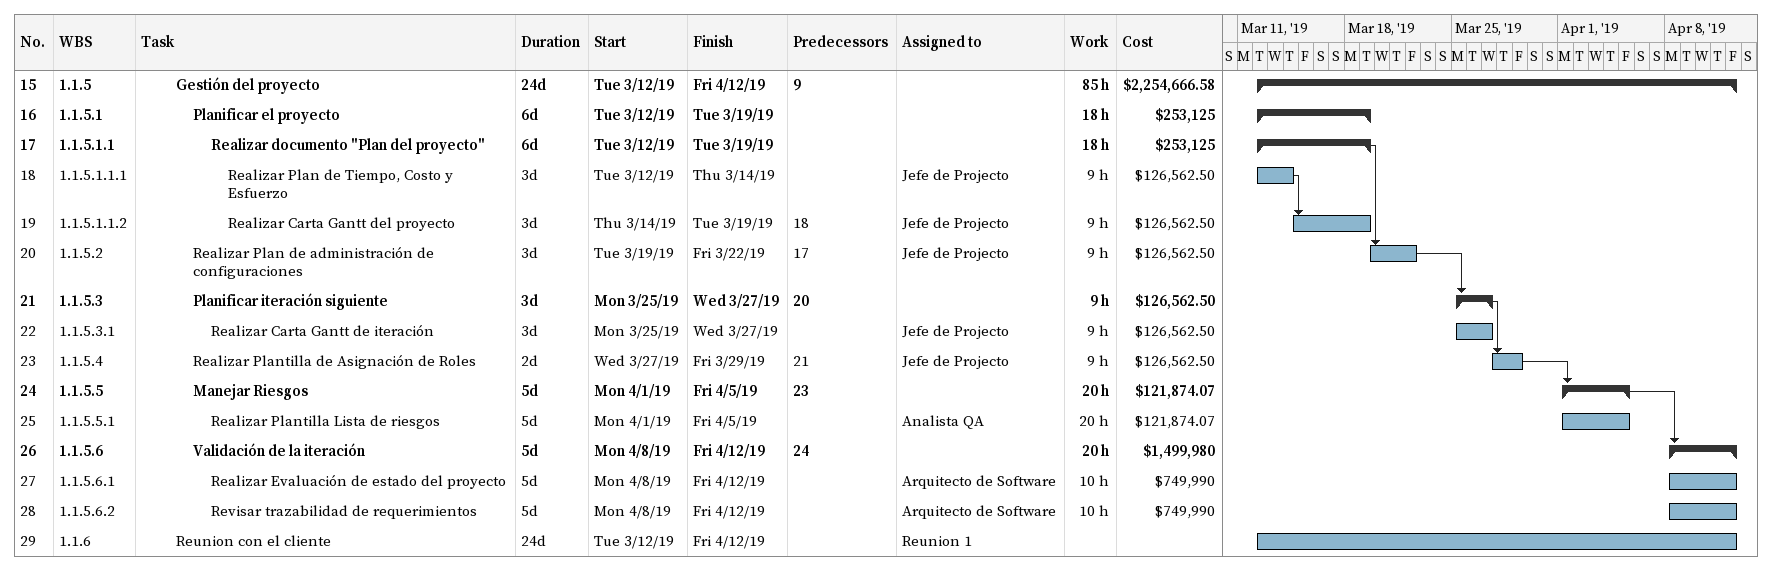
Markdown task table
| ID | WBS | Task | Duration | Start | Finish | Predecessors | Resources | Work (h) | Cost ($) |
|---|---|---|---|---|---|---|---|---|---|
| 15 | 1.1.5 | **Gestión del proyecto** | 24d | 2019-03-12 | 2019-04-12 | 9 |  | 85 | 2254666.58 |
| 16 | 1.1.5.1 | **Planificar el proyecto** | 6d | 2019-03-12 | 2019-03-19 |  |  | 18 | 253125 |
| 17 | 1.1.5.1.1 | **Realizar documento "Plan del proyecto"** | 6d | 2019-03-12 | 2019-03-19 |  |  | 18 | 253125 |
| 18 | 1.1.5.1.1.1 | Realizar Plan de Tiempo, Costo y Esfuerzo | 3d | 2019-03-12 | 2019-03-14 |  | Jefe de Projecto | 9 | 126562.50 |
| 19 | 1.1.5.1.1.2 | Realizar Carta Gantt del proyecto | 3d | 2019-03-14 | 2019-03-19 | 18 | Jefe de Projecto | 9 | 126562.50 |
| 20 | 1.1.5.2 | Realizar Plan de administración de configuraciones | 3d | 2019-03-19 | 2019-03-22 | 17 | Jefe de Projecto | 9 | 126562.50 |
| 21 | 1.1.5.3 | **Planificar iteración siguiente** | 3d | 2019-03-25 | 2019-03-27 | 20 |  | 9 | 126562.50 |
| 22 | 1.1.5.3.1 | Realizar Carta Gantt de iteración | 3d | 2019-03-25 | 2019-03-27 |  | Jefe de Projecto | 9 | 126562.50 |
| 23 | 1.1.5.4 | Realizar Plantilla de Asignación de Roles | 2d | 2019-03-27 | 2019-03-29 | 21 | Jefe de Projecto | 9 | 126562.50 |
| 24 | 1.1.5.5 | **Manejar Riesgos** | 5d | 2019-04-01 | 2019-04-05 | 23 |  | 20 | 121874.07 |
| 25 | 1.1.5.5.1 | Realizar Plantilla Lista de riesgos | 5d | 2019-04-01 | 2019-04-05 |  | Analista QA | 20 | 121874.07 |
| 26 | 1.1.5.6 | **Validación de la iteración** | 5d | 2019-04-08 | 2019-04-12 | 24 |  | 20 | 1499980 |
| 27 | 1.1.5.6.1 | Realizar Evaluación de estado del proyecto | 5d | 2019-04-08 | 2019-04-12 |  | Arquitecto de Software | 10 | 749990 |
| 28 | 1.1.5.6.2 | Revisar trazabilidad de requerimientos | 5d | 2019-04-08 | 2019-04-12 |  | Arquitecto de Software | 10 | 749990 |
| 29 | 1.1.6 | Reunion con el cliente | 24d | 2019-03-12 | 2019-04-12 |  | Reunion 1 |  |  |
